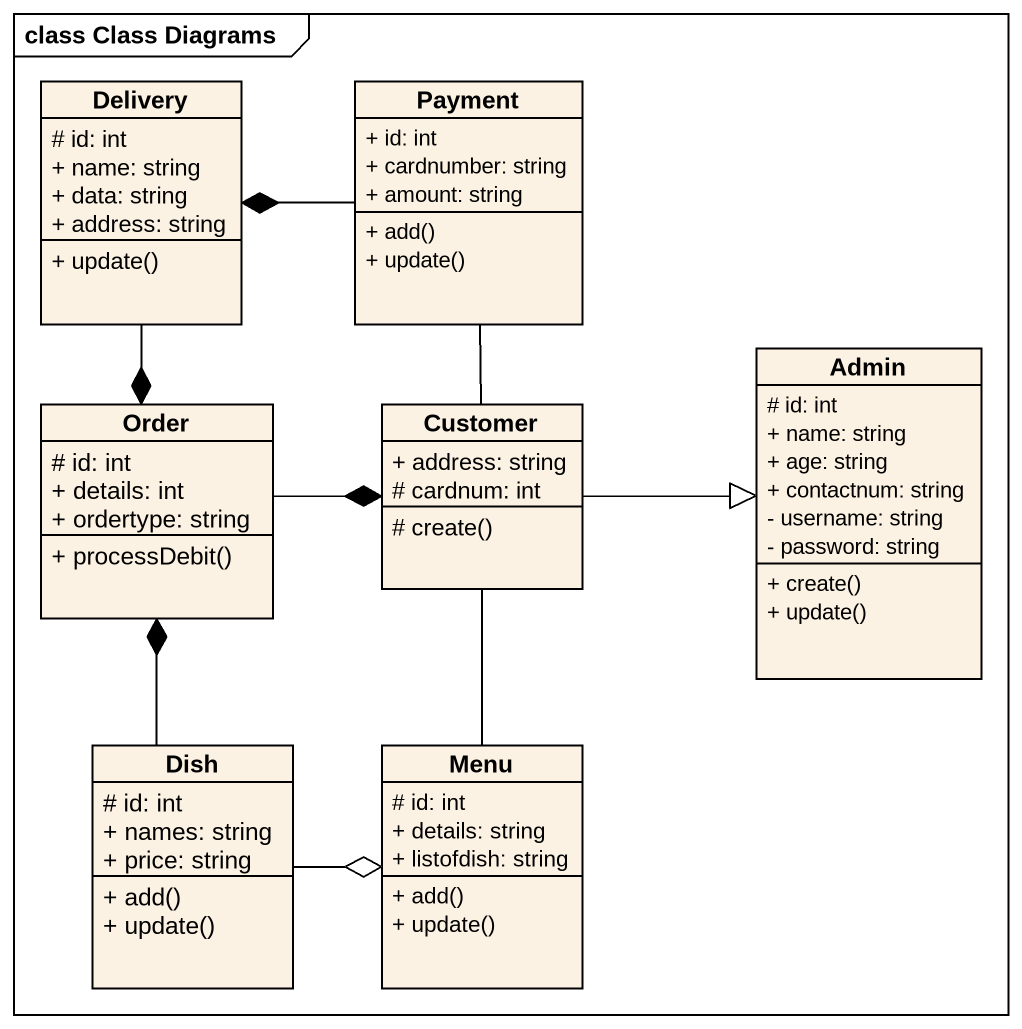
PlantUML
@startuml
mainframe class Class Diagrams
hide circle
hide empty members
skinparam classAttributeIconSize 0
class Delivery {
  # id: int
  + name: string
  + data: string
  + address: string
  + update()
}
class Payment {
  + id: int
  + cardnumber: string
  + amount: string
  + add()
  + update()
}
class Order {
  # id: int
  + details: int
  + ordertype: string
  + processDebit()
}
class Customer {
  + address: string
  # cardnum: int
  # create()
}
class Admin {
  # id: int
  + name: string
  + age: string
  + contactnum: string
  - username: string
  - password: string
  + create()
  + update()
}
class Dish {
  # id: int
  + names: string
  + price: string
  + add()
  + update()
}
class Menu {
  # id: int
  + details: string
  + listofdish: string
  + add()
  + update()
}
Delivery --* Order
Payment -left-* Delivery
Payment -- Customer
Order -right-* Customer
Customer -right-|> Admin
Dish -up-* Order
Dish -right-o Menu
Menu -up- Customer
@enduml
